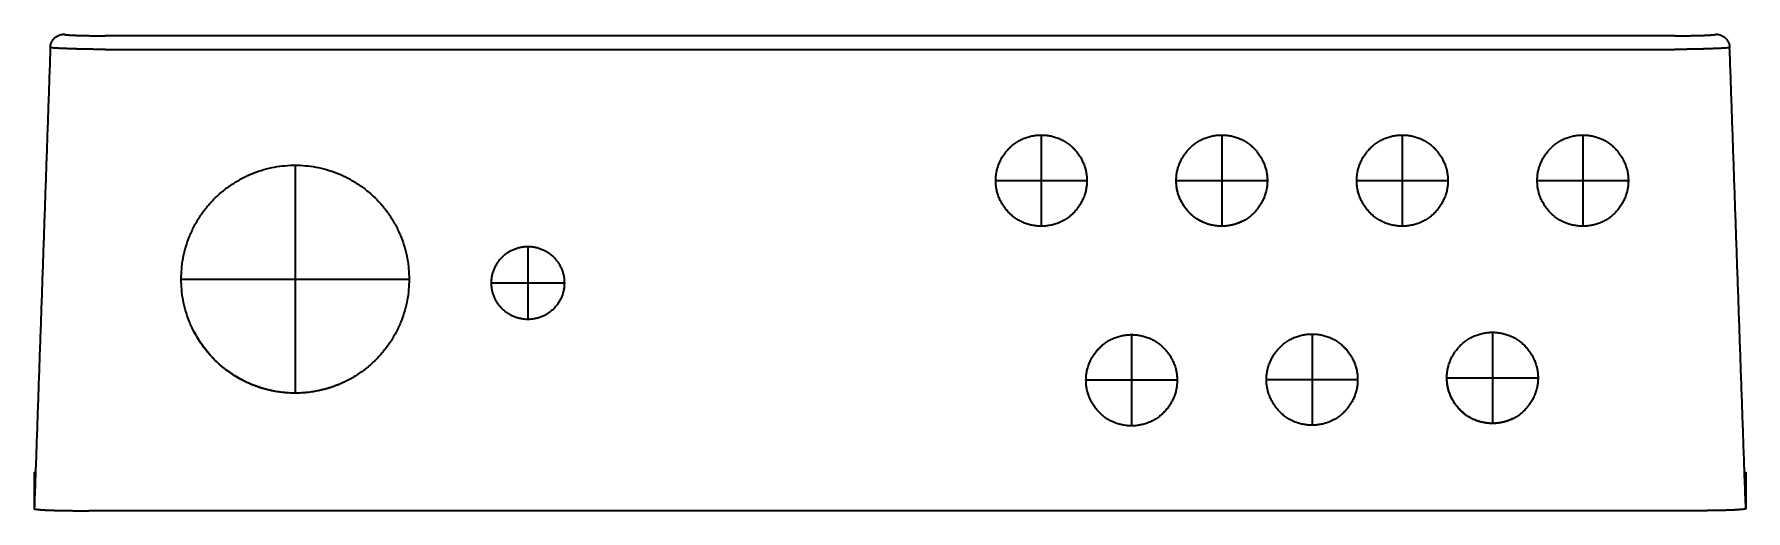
# Model space of a CAD drawing. Header units: millimetres. Extents: x 339 to 526, y 72 to 124.
import ezdxf

# ---------------------------------------------------------------- set-up
doc = ezdxf.new("R2010")
doc.units = ezdxf.units.MM
for name, color, linetype, lineweight, true_color in [('Make2D$Visible$Curvas', 7, 'Continuous', 35, 0x000000), ('Make2D$Visible$CurvasDeSiluetaDeEscena', 7, 'Continuous', 35, 0x000000), ('trazos', 252, 'Continuous', 35, 0x696969)]:
    doc.layers.add(name, color=color, linetype=linetype, lineweight=lineweight, true_color=true_color)
doc.layers.add('Make2D$Visible$Tangentes', color=7, linetype='Continuous', true_color=0x000000)

msp = doc.modelspace()

# ---------------------------------------------------------------- linework, layer by layer
at = {"layer": 'Make2D$Visible$Curvas', "color": 254, "lineweight": 35, "true_color": 0xd2d2d4}
for points, weights in [([(340.35, 122.84), (340.4, 124.29), (341.85, 124.29)], [1, 0.719339800339, 1]), ([(523.07, 124.29), (524.52, 124.29), (524.57, 122.84)], [1, 0.719339800339, 1]), ([(338.73, 76.26), (338.59, 76.24), (338.59, 76.22)], [0.863657045293, 0.853581667575, 0.853553469732]), ([(526.2, 76.26), (526.34, 76.24), (526.34, 76.22)], [0.863657045293, 0.853581667575, 0.853553469732])]:
    msp.add_rational_spline(points, weights, degree=2, dxfattribs=at)
for points in [[(340.35, 122.84), (339.47, 97.55), (338.59, 72.26)], [(526.34, 72.26), (525.45, 97.55), (524.57, 122.84)]]:
    msp.add_open_spline(points, degree=2, dxfattribs=at)
for points, weights, knots in [([(444.06, 108.24), (444.06, 113.24), (449.06, 113.24), (454.06, 113.24), (454.06, 108.24)], [1, 0.707106781187, 1, 0.707106781187, 1], [15.707963, 15.707963, 15.707963, 23.561945, 23.561945, 31.415927, 31.415927, 31.415927]), ([(463.86, 108.24), (463.86, 113.24), (468.86, 113.24), (473.86, 113.24), (473.86, 108.24)], [1, 0.707106781187, 1, 0.707106781187, 1], [15.707963, 15.707963, 15.707963, 23.561945, 23.561945, 31.415927, 31.415927, 31.415927]), ([(483.66, 108.24), (483.66, 113.24), (488.66, 113.24), (493.66, 113.24), (493.66, 108.24)], [1, 0.707106781187, 1, 0.707106781187, 1], [15.707963, 15.707963, 15.707963, 23.561945, 23.561945, 31.415927, 31.415927, 31.415927]), ([(503.46, 108.24), (503.46, 113.24), (508.46, 113.24), (513.46, 113.24), (513.46, 108.24)], [1, 0.707106781187, 1, 0.707106781187, 1], [15.707963, 15.707963, 15.707963, 23.561945, 23.561945, 31.415927, 31.415927, 31.415927]), ([(354.71, 97.43), (354.71, 109.93), (367.21, 109.93), (379.71, 109.93), (379.71, 97.43)], [1, 0.707106781187, 1, 0.707106781187, 1], [-39.269908, -39.269908, -39.269908, -19.634954, -19.634954, 0, 0, 0]), ([(454.06, 108.24), (454.06, 103.24), (449.06, 103.24), (444.06, 103.24), (444.06, 108.24)], [1, 0.707106781187, 1, 0.707106781187, 1], [0, 0, 0, 7.853982, 7.853982, 15.707963, 15.707963, 15.707963]), ([(473.86, 108.24), (473.86, 103.24), (468.86, 103.24), (463.86, 103.24), (463.86, 108.24)], [1, 0.707106781187, 1, 0.707106781187, 1], [0, 0, 0, 7.853982, 7.853982, 15.707963, 15.707963, 15.707963]), ([(471.12, 103.79), (470.05, 103.24), (468.86, 103.24), (463.86, 103.24), (463.86, 108.24)], [0.875120876465, 0.909753792543, 1, 0.707106781187, 1], [5.434014, 5.434014, 5.434014, 7.853982, 7.853982, 15.707963, 15.707963, 15.707963]), ([(493.66, 108.24), (493.66, 103.24), (488.66, 103.24), (483.66, 103.24), (483.66, 108.24)], [1, 0.707106781187, 1, 0.707106781187, 1], [0, 0, 0, 7.853982, 7.853982, 15.707963, 15.707963, 15.707963]), ([(513.46, 108.24), (513.46, 103.24), (508.46, 103.24), (503.46, 103.24), (503.46, 108.24)], [1, 0.707106781187, 1, 0.707106781187, 1], [0, 0, 0, 7.853982, 7.853982, 15.707963, 15.707963, 15.707963]), ([(388.74, 97.02), (388.74, 101.02), (392.74, 101.02), (396.74, 101.02), (396.74, 97.02)], [1, 0.707106781187, 1, 0.707106781187, 1], [-12.566371, -12.566371, -12.566371, -6.283185, -6.283185, 0, 0, 0]), ([(379.71, 97.43), (379.71, 84.93), (367.21, 84.93), (354.71, 84.93), (354.71, 97.43)], [1, 0.707106781187, 1, 0.707106781187, 1], [-78.539816, -78.539816, -78.539816, -58.904862, -58.904862, -39.269908, -39.269908, -39.269908]), ([(396.74, 97.02), (396.74, 93.02), (392.74, 93.02), (388.74, 93.02), (388.74, 97.02)], [1, 0.707106781187, 1, 0.707106781187, 1], [-25.132741, -25.132741, -25.132741, -18.849556, -18.849556, -12.566371, -12.566371, -12.566371]), ([(372.89, 86.3), (370.22, 84.94), (367.21, 84.94), (359.55, 84.94), (356.08, 91.76)], [0.874965215709, 0.90955061543, 1, 0.797555903642, 0.87496541616], [-64.968401, -64.968401, -64.968401, -58.904862, -58.904862, -45.33343, -45.33343, -45.33343]), ([(453.96, 86.35), (453.96, 91.35), (458.96, 91.35), (463.96, 91.35), (463.96, 86.35)], [1, 0.707106781187, 1, 0.707106781187, 1], [15.707963, 15.707963, 15.707963, 23.561945, 23.561945, 31.415927, 31.415927, 31.415927]), ([(473.76, 86.42), (473.76, 91.42), (478.76, 91.42), (483.76, 91.42), (483.76, 86.42)], [1, 0.707106781187, 1, 0.707106781187, 1], [15.707963, 15.707963, 15.707963, 23.561945, 23.561945, 31.415927, 31.415927, 31.415927]), ([(493.55, 86.61), (493.55, 91.61), (498.55, 91.61), (503.55, 91.61), (503.55, 86.61)], [1, 0.707106781187, 1, 0.707106781187, 1], [15.707963, 15.707963, 15.707963, 23.561945, 23.561945, 31.415927, 31.415927, 31.415927]), ([(483.76, 86.42), (483.76, 81.42), (478.76, 81.42), (473.76, 81.42), (473.76, 86.42)], [1, 0.707106781187, 1, 0.707106781187, 1], [0, 0, 0, 7.853982, 7.853982, 15.707963, 15.707963, 15.707963]), ([(500.81, 82.16), (499.75, 81.62), (498.55, 81.62), (493.55, 81.62), (493.55, 86.62)], [0.875154773142, 0.909797939065, 1, 0.707106781187, 1], [5.435198, 5.435198, 5.435198, 7.853982, 7.853982, 15.707963, 15.707963, 15.707963]), ([(503.55, 86.61), (503.55, 81.61), (498.55, 81.61), (493.55, 81.61), (493.55, 86.61)], [1, 0.707106781187, 1, 0.707106781187, 1], [0, 0, 0, 7.853982, 7.853982, 15.707963, 15.707963, 15.707963]), ([(463.96, 86.35), (463.96, 81.35), (458.96, 81.35), (453.96, 81.35), (453.96, 86.35)], [1, 0.707106781187, 1, 0.707106781187, 1], [0, 0, 0, 7.853982, 7.853982, 15.707963, 15.707963, 15.707963])]:
    msp.add_rational_spline(points, weights, degree=2, knots=knots, dxfattribs=at)
at = {"layer": 'Make2D$Visible$Curvas', "color": 254, "true_color": 0xd2d2d4}
for points in [[(338.59, 76.22), (338.59, 74.24), (338.59, 72.26)], [(526.34, 76.22), (526.34, 74.24), (526.34, 72.26)], [(520.34, 72.04), (432.46, 72.04), (344.58, 72.04)]]:
    msp.add_open_spline(points, degree=2, dxfattribs=at)
for points, knots in [([(338.59, 72.26), (338.59, 72.17), (340.34, 72.1), (342.1, 72.04), (344.58, 72.04)], [-9.935588, -9.935588, -9.935588, -4.967794, -4.967794, 0, 0, 0]), ([(526.34, 72.26), (526.34, 72.17), (524.58, 72.1), (522.82, 72.04), (520.34, 72.04)], [0, 0, 0, 4.967794, 4.967794, 9.935588, 9.935588, 9.935588])]:
    msp.add_rational_spline(points, [0.853553469732, 0.853661045409, 1, 0.853661045409, 0.853553469732], degree=2, knots=knots, dxfattribs=at)
at = {"layer": 'Make2D$Visible$CurvasDeSiluetaDeEscena', "color": 254, "true_color": 0xd2d2d4}
for points in [[(338.59, 76.22), (338.59, 74.24), (338.59, 72.26)], [(526.34, 76.22), (526.34, 74.24), (526.34, 72.26)], [(520.34, 72.04), (432.46, 72.04), (344.58, 72.04)]]:
    msp.add_open_spline(points, degree=2, dxfattribs=at)
for points, knots in [([(338.59, 72.26), (338.59, 72.17), (340.34, 72.1), (342.1, 72.04), (344.58, 72.04)], [-9.935588, -9.935588, -9.935588, -4.967794, -4.967794, 0, 0, 0]), ([(526.34, 72.26), (526.34, 72.17), (524.58, 72.1), (522.82, 72.04), (520.34, 72.04)], [0, 0, 0, 4.967794, 4.967794, 9.935588, 9.935588, 9.935588])]:
    msp.add_rational_spline(points, [0.853553469732, 0.853661045409, 1, 0.853661045409, 0.853553469732], degree=2, knots=knots, dxfattribs=at)
at = {"layer": 'Make2D$Visible$Tangentes', "color": 254, "lineweight": 35, "true_color": 0xd2d2d4}
for points, knots in [([(341.85, 124.29), (341.85, 124.22), (343.17, 124.17), (344.48, 124.12), (346.35, 124.12)], [0, 0, 0, 3.725846, 3.725846, 7.451691, 7.451691, 7.451691]), ([(518.57, 124.12), (520.44, 124.12), (521.75, 124.17), (523.07, 124.22), (523.07, 124.29)], [0, 0, 0, 3.725846, 3.725846, 7.451691, 7.451691, 7.451691]), ([(346.35, 122.62), (343.86, 122.64), (342.11, 122.71), (340.35, 122.77), (340.35, 122.84)], [0, 0, 0, 4.967133, 4.967133, 9.934266, 9.934266, 9.934266]), ([(524.57, 122.84), (524.57, 122.77), (522.81, 122.71), (521.06, 122.64), (518.57, 122.62)], [0, 0, 0, 4.967133, 4.967133, 9.934266, 9.934266, 9.934266])]:
    msp.add_rational_spline(points, [0.853553469732, 0.853661045409, 1, 0.853661045409, 0.853553469732], degree=2, knots=knots, dxfattribs=at)
for points in [[(518.57, 124.12), (432.46, 124.12), (346.35, 124.12)], [(346.35, 122.62), (432.46, 122.62), (518.57, 122.62)]]:
    msp.add_open_spline(points, degree=2, dxfattribs=at)
at = {"layer": 'trazos'}
for points in [[(449.06, 113.24), (449.06, 103.24)], [(468.86, 113.24), (468.86, 103.24)], [(488.66, 113.24), (488.66, 103.24)], [(508.46, 113.24), (508.46, 103.24)], [(367.21, 109.93), (367.21, 84.94)], [(444.06, 108.24), (454.06, 108.24)], [(463.86, 108.24), (473.86, 108.24)], [(483.66, 108.24), (493.66, 108.24)], [(503.46, 108.24), (513.46, 108.24)], [(392.74, 101.02), (392.74, 93.02)], [(354.71, 97.43), (379.71, 97.43)], [(388.74, 97.02), (396.74, 97.02)], [(458.96, 91.35), (458.96, 81.35)], [(478.76, 91.42), (478.76, 81.42)], [(498.55, 91.61), (498.55, 81.62)], [(473.76, 86.42), (483.76, 86.42)], [(493.55, 86.62), (503.55, 86.61)], [(463.96, 86.35), (453.96, 86.35)]]:
    msp.add_lwpolyline(points, dxfattribs=at)

doc.saveas('drawing.dxf')
